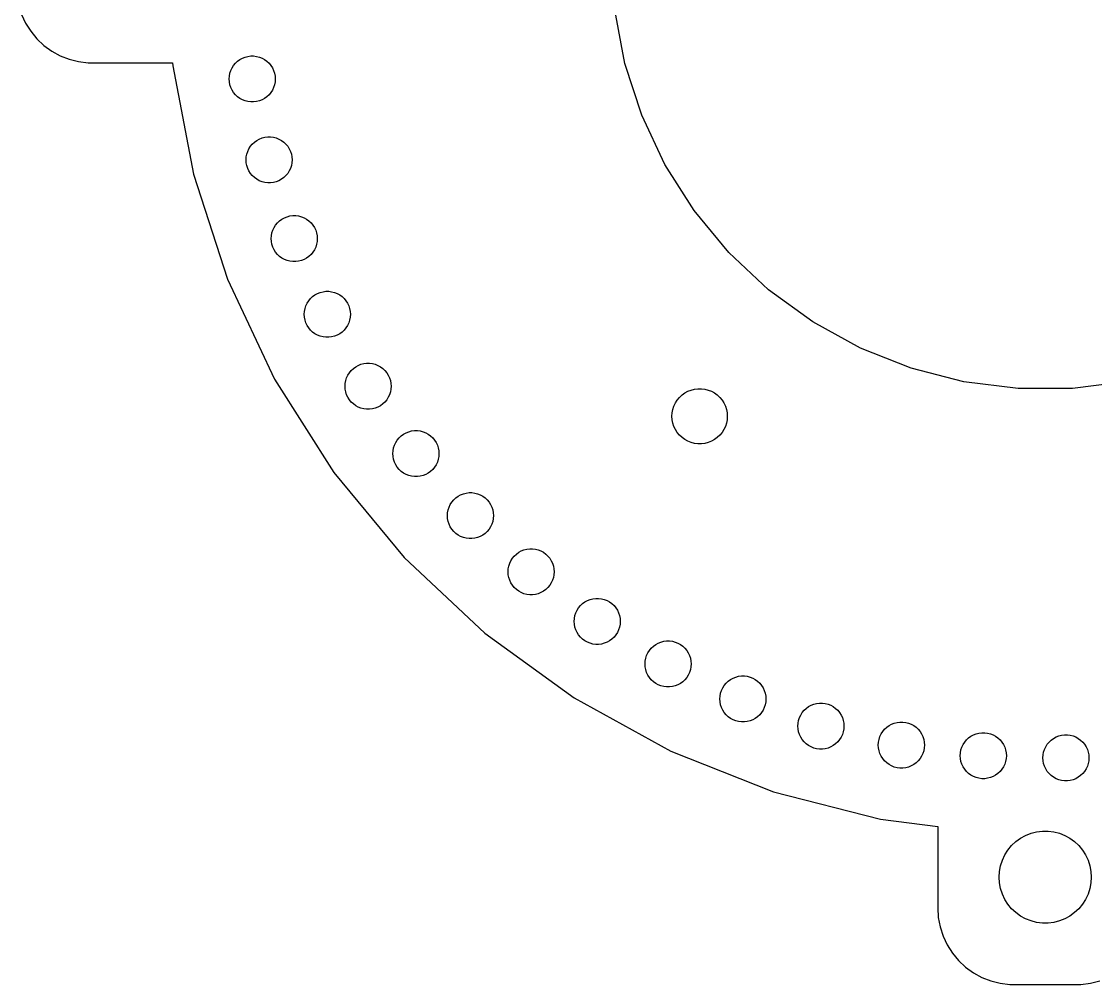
# Model space of a CAD drawing. Header units: metres. Extents: x -67 to 67, y -67 to 67.
# Drawn here: x -66.6 to 3.3, y -67 to -4.3 of the extents above; entities that cross this region are included whole.
import ezdxf

# ---------------------------------------------------------------- set-up
doc = ezdxf.new("R2010")
doc.units = ezdxf.units.M

msp = doc.modelspace()

# ---------------------------------------------------------------- linework, layer by layer
for p, q in [((-66.6489, -3.84062), (-66.3815, -4.40877)), ((-27.3625, -7.02548), (-28.0272, -3.54065)), ((-66.3815, -4.40877), (-66.0451, -4.93892)), ((-66.0451, -4.93892), (-65.6448, -5.42273)), ((-65.6448, -5.42273), (-65.1871, -5.85255)), ((-65.1871, -5.85255), (-64.6791, -6.22163)), ((-64.6791, -6.22163), (-64.1289, -6.52412)), ((-64.1289, -6.52412), (-63.5451, -6.75528)), ((-63.5451, -6.75528), (-62.9369, -6.91142)), ((-62.9369, -6.91142), (-62.3139, -6.99013)), ((-62.3139, -6.99013), (-56.8102, -6.99013)), ((-56.8102, -6.99013), (-56.7986, -7.17532)), ((-52.721, -7.01396), (-52.5837, -6.88501)), ((-52.5837, -6.88501), (-52.4313, -6.77428)), ((-52.4313, -6.77428), (-52.2663, -6.68353)), ((-52.2663, -6.68353), (-52.0911, -6.6142)), ((-52.0911, -6.6142), (-51.9087, -6.56734)), ((-51.9087, -6.56734), (-51.7218, -6.54373)), ((-51.7218, -6.54373), (-51.5334, -6.54373)), ((-51.5334, -6.54373), (-51.3465, -6.56734)), ((-51.3465, -6.56734), (-51.1641, -6.6142)), ((-51.1641, -6.6142), (-50.9889, -6.68353)), ((-50.9889, -6.68353), (-50.8239, -6.77428)), ((-50.8239, -6.77428), (-50.6714, -6.88501)), ((-50.6714, -6.88501), (-50.5341, -7.01396)), ((-56.7986, -7.17532), (-55.4514, -14.2375)), ((-53.1158, -7.85277), (-53.0805, -7.66774)), ((-53.0805, -7.66774), (-53.0222, -7.48859)), ((-53.0222, -7.48859), (-52.942, -7.31815)), ((-52.942, -7.31815), (-52.8411, -7.1591)), ((-52.8411, -7.1591), (-52.721, -7.01396)), ((-50.5341, -7.01396), (-50.4141, -7.1591)), ((-50.4141, -7.1591), (-50.3131, -7.31815)), ((-50.3131, -7.31815), (-50.2329, -7.48859)), ((-50.2329, -7.48859), (-50.1747, -7.66774)), ((-50.1747, -7.66774), (-50.1394, -7.85277)), ((-26.2662, -10.3995), (-27.3625, -7.02548)), ((-53.1276, -8.04077), (-53.1158, -7.85277)), ((-53.1158, -8.22878), (-53.1276, -8.04077)), ((-53.0805, -8.4138), (-53.1158, -8.22878)), ((-50.1394, -8.22878), (-50.1747, -8.4138)), ((-50.1394, -7.85277), (-50.1276, -8.04077)), ((-50.1276, -8.04077), (-50.1394, -8.22878)), ((-53.0222, -8.59296), (-53.0805, -8.4138)), ((-52.942, -8.76341), (-53.0222, -8.59296)), ((-52.8411, -8.92245), (-52.942, -8.76341)), ((-52.721, -9.0676), (-52.8411, -8.92245)), ((-52.5837, -9.19655), (-52.721, -9.0676)), ((-50.5341, -9.0676), (-50.6714, -9.19655)), ((-50.4141, -8.92245), (-50.5341, -9.0676)), ((-50.3131, -8.76341), (-50.4141, -8.92245)), ((-50.2329, -8.59296), (-50.3131, -8.76341)), ((-50.1747, -8.4138), (-50.2329, -8.59296)), ((-52.4313, -9.30727), (-52.5837, -9.19655)), ((-52.2663, -9.39801), (-52.4313, -9.30727)), ((-52.0911, -9.46736), (-52.2663, -9.39801)), ((-51.9087, -9.51421), (-52.0911, -9.46736)), ((-51.7218, -9.53781), (-51.9087, -9.51421)), ((-51.5334, -9.53781), (-51.7218, -9.53781)), ((-51.3465, -9.51421), (-51.5334, -9.53781)), ((-51.1641, -9.46736), (-51.3465, -9.51421)), ((-50.9889, -9.39801), (-51.1641, -9.46736)), ((-50.8239, -9.30727), (-50.9889, -9.39801)), ((-50.6714, -9.19655), (-50.8239, -9.30727)), ((-24.7557, -13.6095), (-26.2662, -10.3995)), ((-51.1659, -11.9493), (-50.9907, -11.88)), ((-50.9907, -11.88), (-50.8083, -11.8331)), ((-50.8083, -11.8331), (-50.6214, -11.8095)), ((-50.6214, -11.8095), (-50.433, -11.8095)), ((-50.433, -11.8095), (-50.2461, -11.8331)), ((-50.2461, -11.8331), (-50.0637, -11.88)), ((-50.0637, -11.88), (-49.8885, -11.9493)), ((-51.9219, -12.7544), (-51.8417, -12.5839)), ((-51.8417, -12.5839), (-51.7407, -12.4249)), ((-51.7407, -12.4249), (-51.6207, -12.2797)), ((-51.6207, -12.2797), (-51.4833, -12.1508)), ((-51.4833, -12.1508), (-51.3309, -12.0401)), ((-51.3309, -12.0401), (-51.1659, -11.9493)), ((-49.8885, -11.9493), (-49.7234, -12.0401)), ((-49.7234, -12.0401), (-49.5711, -12.1508)), ((-49.5711, -12.1508), (-49.4337, -12.2797)), ((-49.4337, -12.2797), (-49.3137, -12.4249)), ((-49.3137, -12.4249), (-49.2127, -12.5839)), ((-49.2127, -12.5839), (-49.1325, -12.7544)), ((-52.0272, -13.3066), (-52.0154, -13.1186)), ((-52.0154, -13.1186), (-51.9801, -12.9335)), ((-51.9801, -12.9335), (-51.9219, -12.7544)), ((-49.1325, -12.7544), (-49.0743, -12.9335)), ((-49.0743, -12.9335), (-49.039, -13.1186)), ((-49.039, -13.1186), (-49.0272, -13.3066)), ((-52.0154, -13.4946), (-52.0272, -13.3066)), ((-51.9801, -13.6796), (-52.0154, -13.4946)), ((-51.9219, -13.8587), (-51.9801, -13.6796)), ((-51.8417, -14.0292), (-51.9219, -13.8587)), ((-49.1325, -13.8587), (-49.2127, -14.0292)), ((-49.0743, -13.6796), (-49.1325, -13.8587)), ((-49.039, -13.4946), (-49.0743, -13.6796)), ((-49.0272, -13.3066), (-49.039, -13.4946)), ((-22.8547, -16.6049), (-24.7557, -13.6095)), ((-55.4514, -14.2375), (-53.2297, -21.0751)), ((-51.7407, -14.1882), (-51.8417, -14.0292)), ((-51.6207, -14.3334), (-51.7407, -14.1882)), ((-51.4833, -14.4623), (-51.6207, -14.3334)), ((-51.3309, -14.573), (-51.4833, -14.4623)), ((-51.1659, -14.6638), (-51.3309, -14.573)), ((-50.9907, -14.7331), (-51.1659, -14.6638)), ((-49.8885, -14.6638), (-50.0637, -14.7331)), ((-49.7234, -14.573), (-49.8885, -14.6638)), ((-49.5711, -14.4623), (-49.7234, -14.573)), ((-49.4337, -14.3334), (-49.5711, -14.4623)), ((-49.3137, -14.1882), (-49.4337, -14.3334)), ((-49.2127, -14.0292), (-49.3137, -14.1882)), ((-50.8083, -14.78), (-50.9907, -14.7331)), ((-50.6214, -14.8036), (-50.8083, -14.78)), ((-50.433, -14.8036), (-50.6214, -14.8036)), ((-50.2461, -14.78), (-50.433, -14.8036)), ((-50.0637, -14.7331), (-50.2461, -14.78)), ((-20.5934, -19.3385), (-22.8547, -16.6049)), ((-50.1047, -17.5496), (-49.9846, -17.4045)), ((-49.9846, -17.4045), (-49.8473, -17.2755)), ((-49.8473, -17.2755), (-49.6949, -17.1648)), ((-49.6949, -17.1648), (-49.5299, -17.0741)), ((-49.5299, -17.0741), (-49.3547, -17.0047)), ((-49.3547, -17.0047), (-49.1723, -16.9579)), ((-49.1723, -16.9579), (-48.9854, -16.9342)), ((-48.9854, -16.9342), (-48.797, -16.9342)), ((-48.797, -16.9342), (-48.6101, -16.9579)), ((-48.6101, -16.9579), (-48.4277, -17.0047)), ((-48.4277, -17.0047), (-48.2525, -17.0741)), ((-48.2525, -17.0741), (-48.0875, -17.1648)), ((-48.0875, -17.1648), (-47.9351, -17.2755)), ((-47.9351, -17.2755), (-47.7977, -17.4045)), ((-47.7977, -17.4045), (-47.6777, -17.5496)), ((-50.3794, -18.2433), (-50.3441, -18.0583)), ((-50.3441, -18.0583), (-50.2859, -17.8791)), ((-50.2859, -17.8791), (-50.2057, -17.7087)), ((-50.2057, -17.7087), (-50.1047, -17.5496)), ((-47.6777, -17.5496), (-47.5767, -17.7087)), ((-47.5767, -17.7087), (-47.4965, -17.8791)), ((-47.4965, -17.8791), (-47.4383, -18.0583)), ((-47.4383, -18.0583), (-47.403, -18.2433)), ((-50.3912, -18.4313), (-50.3794, -18.2433)), ((-50.3794, -18.6193), (-50.3912, -18.4313)), ((-50.3441, -18.8043), (-50.3794, -18.6193)), ((-50.2859, -18.9835), (-50.3441, -18.8043)), ((-47.4383, -18.8043), (-47.4965, -18.9835)), ((-47.403, -18.6193), (-47.4383, -18.8043)), ((-47.403, -18.2433), (-47.3912, -18.4313)), ((-47.3912, -18.4313), (-47.403, -18.6193)), ((-50.2057, -19.1539), (-50.2859, -18.9835)), ((-50.1047, -19.313), (-50.2057, -19.1539)), ((-49.9846, -19.4581), (-50.1047, -19.313)), ((-49.8473, -19.5871), (-49.9846, -19.4581)), ((-47.7977, -19.4581), (-47.9351, -19.5871)), ((-47.6777, -19.313), (-47.7977, -19.4581)), ((-47.5767, -19.1539), (-47.6777, -19.313)), ((-47.4965, -18.9835), (-47.5767, -19.1539)), ((-18.0072, -21.767), (-20.5934, -19.3385)), ((-49.6949, -19.6978), (-49.8473, -19.5871)), ((-49.5299, -19.7885), (-49.6949, -19.6978)), ((-49.3547, -19.8579), (-49.5299, -19.7885)), ((-49.1723, -19.9047), (-49.3547, -19.8579)), ((-48.9854, -19.9283), (-49.1723, -19.9047)), ((-48.797, -19.9283), (-48.9854, -19.9283)), ((-48.6101, -19.9047), (-48.797, -19.9283)), ((-48.4277, -19.8579), (-48.6101, -19.9047)), ((-48.2525, -19.7885), (-48.4277, -19.8579)), ((-48.0875, -19.6978), (-48.2525, -19.7885)), ((-47.9351, -19.5871), (-48.0875, -19.6978)), ((-53.2297, -21.0751), (-50.1685, -27.5804)), ((-47.9505, -22.479), (-47.8304, -22.3338)), ((-47.8304, -22.3338), (-47.6931, -22.2049)), ((-47.6931, -22.2049), (-47.5407, -22.0941)), ((-47.5407, -22.0941), (-47.3756, -22.0034)), ((-47.3756, -22.0034), (-47.2005, -21.9341)), ((-47.2005, -21.9341), (-47.018, -21.8872)), ((-47.018, -21.8872), (-46.8311, -21.8636)), ((-46.8311, -21.8636), (-46.6428, -21.8636)), ((-46.6428, -21.8636), (-46.4559, -21.8872)), ((-46.4559, -21.8872), (-46.2734, -21.9341)), ((-46.2734, -21.9341), (-46.0983, -22.0034)), ((-46.0983, -22.0034), (-45.9332, -22.0941)), ((-45.9332, -22.0941), (-45.7808, -22.2049)), ((-45.7808, -22.2049), (-45.6435, -22.3338)), ((-45.6435, -22.3338), (-45.5234, -22.479)), ((-15.1371, -23.8523), (-18.0072, -21.767)), ((-48.2251, -23.1726), (-48.1898, -22.9876)), ((-48.1898, -22.9876), (-48.1316, -22.8085)), ((-48.1316, -22.8085), (-48.0514, -22.638)), ((-48.0514, -22.638), (-47.9505, -22.479)), ((-45.5234, -22.479), (-45.4225, -22.638)), ((-45.4225, -22.638), (-45.3423, -22.8085)), ((-45.3423, -22.8085), (-45.2841, -22.9876)), ((-45.2841, -22.9876), (-45.2488, -23.1726)), ((-48.2369, -23.3606), (-48.2251, -23.1726)), ((-48.2251, -23.5486), (-48.2369, -23.3606)), ((-48.1898, -23.7337), (-48.2251, -23.5486)), ((-48.1316, -23.9128), (-48.1898, -23.7337)), ((-45.2841, -23.7337), (-45.3423, -23.9128)), ((-45.2488, -23.5486), (-45.2841, -23.7337)), ((-45.2488, -23.1726), (-45.2369, -23.3606)), ((-45.2369, -23.3606), (-45.2488, -23.5486)), ((-48.0514, -24.0833), (-48.1316, -23.9128)), ((-47.9505, -24.2423), (-48.0514, -24.0833)), ((-47.8304, -24.3875), (-47.9505, -24.2423)), ((-47.6931, -24.5164), (-47.8304, -24.3875)), ((-45.6435, -24.3875), (-45.7808, -24.5164)), ((-45.5234, -24.2423), (-45.6435, -24.3875)), ((-45.4225, -24.0833), (-45.5234, -24.2423)), ((-45.3423, -23.9128), (-45.4225, -24.0833)), ((-12.0283, -25.5614), (-15.1371, -23.8523)), ((-47.5407, -24.6271), (-47.6931, -24.5164)), ((-47.3756, -24.7179), (-47.5407, -24.6271)), ((-47.2005, -24.7872), (-47.3756, -24.7179)), ((-47.018, -24.8341), (-47.2005, -24.7872)), ((-46.8311, -24.8577), (-47.018, -24.8341)), ((-46.6428, -24.8577), (-46.8311, -24.8577)), ((-46.4559, -24.8341), (-46.6428, -24.8577)), ((-46.2734, -24.7872), (-46.4559, -24.8341)), ((-46.0983, -24.7179), (-46.2734, -24.7872)), ((-45.9332, -24.6271), (-46.0983, -24.7179)), ((-45.7808, -24.5164), (-45.9332, -24.6271)), ((-8.72972, -26.8673), (-12.0283, -25.5614)), ((-44.5508, -26.6158), (-44.3683, -26.5689)), ((-44.3683, -26.5689), (-44.1815, -26.5453)), ((-44.1815, -26.5453), (-43.9931, -26.5453)), ((-43.9931, -26.5453), (-43.8062, -26.5689)), ((-43.8062, -26.5689), (-43.6237, -26.6158)), ((-45.4017, -27.3197), (-45.3008, -27.1607)), ((-45.3008, -27.1607), (-45.1807, -27.0155)), ((-45.1807, -27.0155), (-45.0434, -26.8866)), ((-45.0434, -26.8866), (-44.891, -26.7759)), ((-44.891, -26.7759), (-44.7259, -26.6851)), ((-44.7259, -26.6851), (-44.5508, -26.6158)), ((-43.6237, -26.6158), (-43.4486, -26.6851)), ((-43.4486, -26.6851), (-43.2835, -26.7759)), ((-43.2835, -26.7759), (-43.1311, -26.8866)), ((-43.1311, -26.8866), (-42.9938, -27.0155)), ((-42.9938, -27.0155), (-42.8737, -27.1607)), ((-42.8737, -27.1607), (-42.7728, -27.3197)), ((-5.29352, -27.7496), (-8.72972, -26.8673)), ((-50.1685, -27.5804), (-46.3162, -33.6507)), ((-45.5873, -28.0424), (-45.5754, -27.8544)), ((-45.5754, -27.8544), (-45.5401, -27.6693)), ((-45.5401, -27.6693), (-45.4819, -27.4902)), ((-45.4819, -27.4902), (-45.4017, -27.3197)), ((-42.7728, -27.3197), (-42.6926, -27.4902)), ((-42.6926, -27.4902), (-42.6344, -27.6693)), ((-42.6344, -27.6693), (-42.5991, -27.8544)), ((-42.5991, -27.8544), (-42.5873, -28.0424)), ((-1.77382, -28.1942), (-5.29352, -27.7496)), ((5.29352, -27.7496), (1.77382, -28.1942)), ((-45.5754, -28.2304), (-45.5873, -28.0424)), ((-45.5401, -28.4154), (-45.5754, -28.2304)), ((-45.4819, -28.5946), (-45.5401, -28.4154)), ((-45.4017, -28.765), (-45.4819, -28.5946)), ((-42.6926, -28.5946), (-42.7728, -28.765)), ((-42.6344, -28.4154), (-42.6926, -28.5946)), ((-42.5991, -28.2304), (-42.6344, -28.4154)), ((-42.5873, -28.0424), (-42.5991, -28.2304)), ((-23.8121, -28.7678), (-23.6474, -28.6131)), ((-23.6474, -28.6131), (-23.4645, -28.4802)), ((-23.4645, -28.4802), (-23.2664, -28.3713)), ((-23.2664, -28.3713), (-23.0562, -28.2881)), ((-23.0562, -28.2881), (-22.8373, -28.2319)), ((-22.8373, -28.2319), (-22.613, -28.2036)), ((-22.613, -28.2036), (-22.387, -28.2036)), ((-22.387, -28.2036), (-22.1627, -28.2319)), ((-22.1627, -28.2319), (-21.9438, -28.2881)), ((-21.9438, -28.2881), (-21.7336, -28.3713)), ((-21.7336, -28.3713), (-21.5355, -28.4802)), ((-21.5355, -28.4802), (-21.3526, -28.6131)), ((-21.3526, -28.6131), (-21.1879, -28.7678)), ((1.77382, -28.1942), (-1.77382, -28.1942)), ((-45.3008, -28.924), (-45.4017, -28.765)), ((-45.1807, -29.0692), (-45.3008, -28.924)), ((-45.0434, -29.1981), (-45.1807, -29.0692)), ((-44.891, -29.3089), (-45.0434, -29.1981)), ((-44.7259, -29.3996), (-44.891, -29.3089)), ((-43.2835, -29.3089), (-43.4486, -29.3996)), ((-43.1311, -29.1981), (-43.2835, -29.3089)), ((-42.9938, -29.0692), (-43.1311, -29.1981)), ((-42.8737, -28.924), (-42.9938, -29.0692)), ((-42.7728, -28.765), (-42.8737, -28.924)), ((-24.2434, -29.5524), (-24.1736, -29.3374)), ((-24.1736, -29.3374), (-24.0773, -29.1328)), ((-24.0773, -29.1328), (-23.9562, -28.942)), ((-23.9562, -28.942), (-23.8121, -28.7678)), ((-21.1879, -28.7678), (-21.0438, -28.942)), ((-21.0438, -28.942), (-20.9226, -29.1328)), ((-20.9226, -29.1328), (-20.8264, -29.3374)), ((-20.8264, -29.3374), (-20.7565, -29.5524)), ((-44.5508, -29.4689), (-44.7259, -29.3996)), ((-44.3683, -29.5158), (-44.5508, -29.4689)), ((-44.1815, -29.5394), (-44.3683, -29.5158)), ((-43.9931, -29.5394), (-44.1815, -29.5394)), ((-43.8062, -29.5158), (-43.9931, -29.5394)), ((-43.6237, -29.4689), (-43.8062, -29.5158)), ((-43.4486, -29.3996), (-43.6237, -29.4689)), ((-24.3, -30), (-24.2858, -29.7744)), ((-24.2858, -30.2256), (-24.3, -30)), ((-24.2858, -29.7744), (-24.2434, -29.5524)), ((-20.7565, -29.5524), (-20.7142, -29.7744)), ((-20.7142, -29.7744), (-20.7, -30)), ((-20.7, -30), (-20.7142, -30.2256)), ((-24.2434, -30.4476), (-24.2858, -30.2256)), ((-24.1736, -30.6626), (-24.2434, -30.4476)), ((-24.0773, -30.8672), (-24.1736, -30.6626)), ((-20.8264, -30.6626), (-20.9226, -30.8672)), ((-20.7565, -30.4476), (-20.8264, -30.6626)), ((-20.7142, -30.2256), (-20.7565, -30.4476)), ((-42.1838, -31.5452), (-42.0637, -31.4)), ((-42.0637, -31.4), (-41.9264, -31.2711)), ((-41.9264, -31.2711), (-41.774, -31.1603)), ((-41.774, -31.1603), (-41.6089, -31.0696)), ((-41.6089, -31.0696), (-41.4338, -31.0003)), ((-41.4338, -31.0003), (-41.2513, -30.9534)), ((-41.2513, -30.9534), (-41.0644, -30.9298)), ((-41.0644, -30.9298), (-40.8761, -30.9298)), ((-40.8761, -30.9298), (-40.6892, -30.9534)), ((-40.6892, -30.9534), (-40.5067, -31.0003)), ((-40.5067, -31.0003), (-40.3316, -31.0696)), ((-40.3316, -31.0696), (-40.1665, -31.1603)), ((-40.1665, -31.1603), (-40.0141, -31.2711)), ((-40.0141, -31.2711), (-39.8768, -31.4)), ((-39.8768, -31.4), (-39.7567, -31.5452)), ((-23.9562, -31.058), (-24.0773, -30.8672)), ((-23.8121, -31.2322), (-23.9562, -31.058)), ((-23.6474, -31.3869), (-23.8121, -31.2322)), ((-23.4645, -31.5198), (-23.6474, -31.3869)), ((-21.3526, -31.3869), (-21.5355, -31.5198)), ((-21.1879, -31.2322), (-21.3526, -31.3869)), ((-21.0438, -31.058), (-21.1879, -31.2322)), ((-20.9226, -30.8672), (-21.0438, -31.058)), ((-42.4584, -32.2388), (-42.4231, -32.0538)), ((-42.4231, -32.0538), (-42.3649, -31.8746)), ((-42.3649, -31.8746), (-42.2847, -31.7042)), ((-42.2847, -31.7042), (-42.1838, -31.5452)), ((-39.7567, -31.5452), (-39.6558, -31.7042)), ((-39.6558, -31.7042), (-39.5756, -31.8746)), ((-39.5756, -31.8746), (-39.5174, -32.0538)), ((-39.5174, -32.0538), (-39.4821, -32.2388)), ((-23.2664, -31.6287), (-23.4645, -31.5198)), ((-23.0562, -31.7119), (-23.2664, -31.6287)), ((-22.8373, -31.7681), (-23.0562, -31.7119)), ((-22.613, -31.7964), (-22.8373, -31.7681)), ((-22.387, -31.7964), (-22.613, -31.7964)), ((-22.1627, -31.7681), (-22.387, -31.7964)), ((-21.9438, -31.7119), (-22.1627, -31.7681)), ((-21.7336, -31.6287), (-21.9438, -31.7119)), ((-21.5355, -31.5198), (-21.7336, -31.6287)), ((-42.4703, -32.4268), (-42.4584, -32.2388)), ((-42.4584, -32.6148), (-42.4703, -32.4268)), ((-42.4231, -32.7999), (-42.4584, -32.6148)), ((-42.3649, -32.979), (-42.4231, -32.7999)), ((-39.5174, -32.7999), (-39.5756, -32.979)), ((-39.4821, -32.6148), (-39.5174, -32.7999)), ((-39.4821, -32.2388), (-39.4703, -32.4268)), ((-39.4703, -32.4268), (-39.4821, -32.6148)), ((-42.2847, -33.1495), (-42.3649, -32.979)), ((-42.1838, -33.3085), (-42.2847, -33.1495)), ((-42.0637, -33.4537), (-42.1838, -33.3085)), ((-41.9264, -33.5826), (-42.0637, -33.4537)), ((-39.8768, -33.4537), (-40.0141, -33.5826)), ((-39.7567, -33.3085), (-39.8768, -33.4537)), ((-39.6558, -33.1495), (-39.7567, -33.3085)), ((-39.5756, -32.979), (-39.6558, -33.1495)), ((-46.3162, -33.6507), (-41.7334, -39.1903)), ((-41.774, -33.6933), (-41.9264, -33.5826)), ((-41.6089, -33.7841), (-41.774, -33.6933)), ((-41.4338, -33.8534), (-41.6089, -33.7841)), ((-41.2513, -33.9003), (-41.4338, -33.8534)), ((-41.0644, -33.9239), (-41.2513, -33.9003)), ((-40.8761, -33.9239), (-41.0644, -33.9239)), ((-40.6892, -33.9003), (-40.8761, -33.9239)), ((-40.5067, -33.8534), (-40.6892, -33.9003)), ((-40.3316, -33.7841), (-40.5067, -33.8534)), ((-40.1665, -33.6933), (-40.3316, -33.7841)), ((-40.0141, -33.5826), (-40.1665, -33.6933)), ((-38.7334, -35.7449), (-38.6325, -35.5859)), ((-38.6325, -35.5859), (-38.5124, -35.4408)), ((-38.5124, -35.4408), (-38.3751, -35.3118)), ((-38.3751, -35.3118), (-38.2227, -35.2011)), ((-38.2227, -35.2011), (-38.0576, -35.1103)), ((-38.0576, -35.1103), (-37.8825, -35.041)), ((-37.8825, -35.041), (-37.7, -34.9941)), ((-37.7, -34.9941), (-37.5131, -34.9705)), ((-37.5131, -34.9705), (-37.3248, -34.9705)), ((-37.3248, -34.9705), (-37.1379, -34.9941)), ((-37.1379, -34.9941), (-36.9554, -35.041)), ((-36.9554, -35.041), (-36.7803, -35.1103)), ((-36.7803, -35.1103), (-36.6152, -35.2011)), ((-36.6152, -35.2011), (-36.4628, -35.3118)), ((-36.4628, -35.3118), (-36.3255, -35.4408)), ((-36.3255, -35.4408), (-36.2054, -35.5859)), ((-36.2054, -35.5859), (-36.1045, -35.7449)), ((-38.9189, -36.4676), (-38.9071, -36.2796)), ((-38.9071, -36.2796), (-38.8718, -36.0945)), ((-38.8718, -36.0945), (-38.8136, -35.9154)), ((-38.8136, -35.9154), (-38.7334, -35.7449)), ((-36.1045, -35.7449), (-36.0243, -35.9154)), ((-36.0243, -35.9154), (-35.9661, -36.0945)), ((-35.9661, -36.0945), (-35.9308, -36.2796)), ((-35.9308, -36.2796), (-35.9189, -36.4676)), ((-38.9071, -36.6556), (-38.9189, -36.4676)), ((-38.8718, -36.8406), (-38.9071, -36.6556)), ((-38.8136, -37.0198), (-38.8718, -36.8406)), ((-38.7334, -37.1902), (-38.8136, -37.0198)), ((-36.0243, -37.0198), (-36.1045, -37.1902)), ((-35.9661, -36.8406), (-36.0243, -37.0198)), ((-35.9308, -36.6556), (-35.9661, -36.8406)), ((-35.9189, -36.4676), (-35.9308, -36.6556)), ((-38.6325, -37.3493), (-38.7334, -37.1902)), ((-38.5124, -37.4944), (-38.6325, -37.3493)), ((-38.3751, -37.6234), (-38.5124, -37.4944)), ((-38.2227, -37.7341), (-38.3751, -37.6234)), ((-38.0576, -37.8248), (-38.2227, -37.7341)), ((-36.6152, -37.7341), (-36.7803, -37.8248)), ((-36.4628, -37.6234), (-36.6152, -37.7341)), ((-36.3255, -37.4944), (-36.4628, -37.6234)), ((-36.2054, -37.3493), (-36.3255, -37.4944)), ((-36.1045, -37.1902), (-36.2054, -37.3493)), ((-37.8825, -37.8942), (-38.0576, -37.8248)), ((-37.7, -37.941), (-37.8825, -37.8942)), ((-37.5131, -37.9646), (-37.7, -37.941)), ((-37.3248, -37.9646), (-37.5131, -37.9646)), ((-37.1379, -37.941), (-37.3248, -37.9646)), ((-36.9554, -37.8942), (-37.1379, -37.941)), ((-36.7803, -37.8248), (-36.9554, -37.8942)), ((-34.6845, -39.2401), (-34.5644, -39.0949)), ((-34.5644, -39.0949), (-34.4271, -38.966)), ((-34.4271, -38.966), (-34.2747, -38.8553)), ((-34.2747, -38.8553), (-34.1096, -38.7645)), ((-34.1096, -38.7645), (-33.9345, -38.6952)), ((-33.9345, -38.6952), (-33.7521, -38.6483)), ((-33.7521, -38.6483), (-33.5652, -38.6247)), ((-33.5652, -38.6247), (-33.3768, -38.6247)), ((-33.3768, -38.6247), (-33.1899, -38.6483)), ((-33.1899, -38.6483), (-33.0075, -38.6952)), ((-33.0075, -38.6952), (-32.8323, -38.7645)), ((-32.8323, -38.7645), (-32.6673, -38.8553)), ((-32.6673, -38.8553), (-32.5148, -38.966)), ((-32.5148, -38.966), (-32.3775, -39.0949)), ((-32.3775, -39.0949), (-32.2575, -39.2401)), ((-41.7334, -39.1903), (-36.4925, -44.1119)), ((-34.9592, -39.9337), (-34.9239, -39.7487)), ((-34.9239, -39.7487), (-34.8656, -39.5696)), ((-34.8656, -39.5696), (-34.7854, -39.3991)), ((-34.7854, -39.3991), (-34.6845, -39.2401)), ((-32.2575, -39.2401), (-32.1565, -39.3991)), ((-32.1565, -39.3991), (-32.0763, -39.5696)), ((-32.0763, -39.5696), (-32.0181, -39.7487)), ((-32.0181, -39.7487), (-31.9828, -39.9337)), ((-34.971, -40.1217), (-34.9592, -39.9337)), ((-34.9592, -40.3098), (-34.971, -40.1217)), ((-34.9239, -40.4948), (-34.9592, -40.3098)), ((-34.8656, -40.6739), (-34.9239, -40.4948)), ((-32.0181, -40.4948), (-32.0763, -40.6739)), ((-31.9828, -40.3098), (-32.0181, -40.4948)), ((-31.9828, -39.9337), (-31.971, -40.1217)), ((-31.971, -40.1217), (-31.9828, -40.3098)), ((-34.7854, -40.8444), (-34.8656, -40.6739)), ((-34.6845, -41.0034), (-34.7854, -40.8444)), ((-34.5644, -41.1486), (-34.6845, -41.0034)), ((-34.4271, -41.2775), (-34.5644, -41.1486)), ((-32.3775, -41.1486), (-32.5148, -41.2775)), ((-32.2575, -41.0034), (-32.3775, -41.1486)), ((-32.1565, -40.8444), (-32.2575, -41.0034)), ((-32.0763, -40.6739), (-32.1565, -40.8444)), ((-34.2747, -41.3882), (-34.4271, -41.2775)), ((-34.1096, -41.479), (-34.2747, -41.3882)), ((-33.9345, -41.5483), (-34.1096, -41.479)), ((-33.7521, -41.5952), (-33.9345, -41.5483)), ((-33.5652, -41.6188), (-33.7521, -41.5952)), ((-33.3768, -41.6188), (-33.5652, -41.6188)), ((-33.1899, -41.5952), (-33.3768, -41.6188)), ((-33.0075, -41.5483), (-33.1899, -41.5952)), ((-32.8323, -41.479), (-33.0075, -41.5483)), ((-32.6673, -41.3882), (-32.8323, -41.479)), ((-32.5148, -41.2775), (-32.6673, -41.3882)), ((-29.8069, -41.9934), (-29.6318, -41.924)), ((-29.6318, -41.924), (-29.4493, -41.8772)), ((-29.4493, -41.8772), (-29.2624, -41.8536)), ((-29.2624, -41.8536), (-29.074, -41.8536)), ((-29.074, -41.8536), (-28.8872, -41.8772)), ((-28.8872, -41.8772), (-28.7047, -41.924)), ((-28.7047, -41.924), (-28.5296, -41.9934)), ((-30.5629, -42.7984), (-30.4827, -42.628)), ((-30.4827, -42.628), (-30.3818, -42.4689)), ((-30.3818, -42.4689), (-30.2617, -42.3238)), ((-30.2617, -42.3238), (-30.1244, -42.1949)), ((-30.1244, -42.1949), (-29.972, -42.0841)), ((-29.972, -42.0841), (-29.8069, -41.9934)), ((-28.5296, -41.9934), (-28.3645, -42.0841)), ((-28.3645, -42.0841), (-28.2121, -42.1949)), ((-28.2121, -42.1949), (-28.0748, -42.3238)), ((-28.0748, -42.3238), (-27.9547, -42.4689)), ((-27.9547, -42.4689), (-27.8538, -42.628)), ((-27.8538, -42.628), (-27.7736, -42.7984)), ((-30.6682, -43.3506), (-30.6564, -43.1626)), ((-30.6564, -43.5386), (-30.6682, -43.3506)), ((-30.6564, -43.1626), (-30.6211, -42.9776)), ((-30.6211, -42.9776), (-30.5629, -42.7984)), ((-27.7736, -42.7984), (-27.7153, -42.9776)), ((-27.7153, -42.9776), (-27.6801, -43.1626)), ((-27.6801, -43.1626), (-27.6682, -43.3506)), ((-27.6682, -43.3506), (-27.6801, -43.5386)), ((-30.6211, -43.7236), (-30.6564, -43.5386)), ((-30.5629, -43.9028), (-30.6211, -43.7236)), ((-30.4827, -44.0732), (-30.5629, -43.9028)), ((-27.7736, -43.9028), (-27.8538, -44.0732)), ((-27.7153, -43.7236), (-27.7736, -43.9028)), ((-27.6801, -43.5386), (-27.7153, -43.7236)), ((-36.4925, -44.1119), (-30.6761, -48.3378)), ((-30.3818, -44.2323), (-30.4827, -44.0732)), ((-30.2617, -44.3774), (-30.3818, -44.2323)), ((-30.1244, -44.5064), (-30.2617, -44.3774)), ((-29.972, -44.6171), (-30.1244, -44.5064)), ((-29.8069, -44.7079), (-29.972, -44.6171)), ((-29.6318, -44.7772), (-29.8069, -44.7079)), ((-28.5296, -44.7079), (-28.7047, -44.7772)), ((-28.3645, -44.6171), (-28.5296, -44.7079)), ((-28.2121, -44.5064), (-28.3645, -44.6171)), ((-28.0748, -44.3774), (-28.2121, -44.5064)), ((-27.9547, -44.2323), (-28.0748, -44.3774)), ((-27.8538, -44.0732), (-27.9547, -44.2323)), ((-25.1949, -44.7627), (-25.0198, -44.6934)), ((-25.0198, -44.6934), (-24.8374, -44.6465)), ((-24.8374, -44.6465), (-24.6505, -44.6229)), ((-24.6505, -44.6229), (-24.4621, -44.6229)), ((-24.4621, -44.6229), (-24.2752, -44.6465)), ((-24.2752, -44.6465), (-24.0928, -44.6934)), ((-24.0928, -44.6934), (-23.9176, -44.7627)), ((-29.4493, -44.8241), (-29.6318, -44.7772)), ((-29.2624, -44.8477), (-29.4493, -44.8241)), ((-29.074, -44.8477), (-29.2624, -44.8477)), ((-28.8872, -44.8241), (-29.074, -44.8477)), ((-28.7047, -44.7772), (-28.8872, -44.8241)), ((-25.9509, -45.5678), (-25.8707, -45.3973)), ((-25.8707, -45.3973), (-25.7698, -45.2383)), ((-25.7698, -45.2383), (-25.6497, -45.0931)), ((-25.6497, -45.0931), (-25.5124, -44.9642)), ((-25.5124, -44.9642), (-25.36, -44.8535)), ((-25.36, -44.8535), (-25.1949, -44.7627)), ((-23.9176, -44.7627), (-23.7525, -44.8535)), ((-23.7525, -44.8535), (-23.6001, -44.9642)), ((-23.6001, -44.9642), (-23.4628, -45.0931)), ((-23.4628, -45.0931), (-23.3428, -45.2383)), ((-23.3428, -45.2383), (-23.2418, -45.3973)), ((-23.2418, -45.3973), (-23.1616, -45.5678)), ((-26.0563, -46.12), (-26.0444, -45.932)), ((-26.0444, -46.308), (-26.0563, -46.12)), ((-26.0444, -45.932), (-26.0092, -45.7469)), ((-26.0092, -45.7469), (-25.9509, -45.5678)), ((-23.1616, -45.5678), (-23.1034, -45.7469)), ((-23.1034, -45.7469), (-23.0681, -45.932)), ((-23.0681, -45.932), (-23.0563, -46.12)), ((-23.0563, -46.12), (-23.0681, -46.308)), ((-26.0092, -46.493), (-26.0444, -46.308)), ((-25.9509, -46.6721), (-26.0092, -46.493)), ((-25.8707, -46.8426), (-25.9509, -46.6721)), ((-25.7698, -47.0016), (-25.8707, -46.8426)), ((-23.2418, -46.8426), (-23.3428, -47.0016)), ((-23.1616, -46.6721), (-23.2418, -46.8426)), ((-23.1034, -46.493), (-23.1616, -46.6721)), ((-23.0681, -46.308), (-23.1034, -46.493)), ((-25.6497, -47.1468), (-25.7698, -47.0016)), ((-25.5124, -47.2757), (-25.6497, -47.1468)), ((-25.36, -47.3865), (-25.5124, -47.2757)), ((-25.1949, -47.4772), (-25.36, -47.3865)), ((-25.0198, -47.5465), (-25.1949, -47.4772)), ((-24.8374, -47.5934), (-25.0198, -47.5465)), ((-24.0928, -47.5465), (-24.2752, -47.5934)), ((-23.9176, -47.4772), (-24.0928, -47.5465)), ((-23.7525, -47.3865), (-23.9176, -47.4772)), ((-23.6001, -47.2757), (-23.7525, -47.3865)), ((-23.4628, -47.1468), (-23.6001, -47.2757)), ((-23.3428, -47.0016), (-23.4628, -47.1468)), ((-20.9985, -47.6778), (-20.8976, -47.5187)), ((-20.8976, -47.5187), (-20.7775, -47.3736)), ((-20.7775, -47.3736), (-20.6402, -47.2446)), ((-20.6402, -47.2446), (-20.4878, -47.1339)), ((-20.4878, -47.1339), (-20.3227, -47.0432)), ((-20.3227, -47.0432), (-20.1476, -46.9738)), ((-20.1476, -46.9738), (-19.9651, -46.927)), ((-19.9651, -46.927), (-19.7782, -46.9034)), ((-19.7782, -46.9034), (-19.5898, -46.9034)), ((-19.5898, -46.9034), (-19.403, -46.927)), ((-19.403, -46.927), (-19.2205, -46.9738)), ((-19.2205, -46.9738), (-19.0454, -47.0432)), ((-19.0454, -47.0432), (-18.8803, -47.1339)), ((-18.8803, -47.1339), (-18.7279, -47.2446)), ((-18.7279, -47.2446), (-18.5906, -47.3736)), ((-18.5906, -47.3736), (-18.4705, -47.5187)), ((-18.4705, -47.5187), (-18.3696, -47.6778)), ((-24.6505, -47.617), (-24.8374, -47.5934)), ((-24.4621, -47.617), (-24.6505, -47.617)), ((-24.2752, -47.5934), (-24.4621, -47.617)), ((-21.184, -48.4004), (-21.1722, -48.2124)), ((-21.1722, -48.2124), (-21.1369, -48.0274)), ((-21.1369, -48.0274), (-21.0787, -47.8482)), ((-21.0787, -47.8482), (-20.9985, -47.6778)), ((-18.3696, -47.6778), (-18.2894, -47.8482)), ((-18.2894, -47.8482), (-18.2312, -48.0274)), ((-18.2312, -48.0274), (-18.1958, -48.2124)), ((-18.1958, -48.2124), (-18.184, -48.4004)), ((-30.6761, -48.3378), (-24.3759, -51.8013)), ((-21.1722, -48.5884), (-21.184, -48.4004)), ((-21.1369, -48.7735), (-21.1722, -48.5884)), ((-21.0787, -48.9526), (-21.1369, -48.7735)), ((-18.2312, -48.7735), (-18.2894, -48.9526)), ((-18.1958, -48.5884), (-18.2312, -48.7735)), ((-18.184, -48.4004), (-18.1958, -48.5884)), ((-15.5592, -49.0121), (-15.4069, -48.9013)), ((-15.4069, -48.9013), (-15.2418, -48.8106)), ((-15.2418, -48.8106), (-15.0666, -48.7412)), ((-15.0666, -48.7412), (-14.8842, -48.6944)), ((-14.8842, -48.6944), (-14.6973, -48.6708)), ((-14.6973, -48.6708), (-14.5089, -48.6708)), ((-14.5089, -48.6708), (-14.3221, -48.6944)), ((-14.3221, -48.6944), (-14.1396, -48.7412)), ((-14.1396, -48.7412), (-13.9644, -48.8106)), ((-13.9644, -48.8106), (-13.7994, -48.9013)), ((-13.7994, -48.9013), (-13.647, -49.0121)), ((-20.9985, -49.123), (-21.0787, -48.9526)), ((-20.8976, -49.2821), (-20.9985, -49.123)), ((-20.7775, -49.4272), (-20.8976, -49.2821)), ((-20.6402, -49.5562), (-20.7775, -49.4272)), ((-20.4878, -49.6669), (-20.6402, -49.5562)), ((-18.7279, -49.5562), (-18.8803, -49.6669)), ((-18.5906, -49.4272), (-18.7279, -49.5562)), ((-18.4705, -49.2821), (-18.5906, -49.4272)), ((-18.3696, -49.123), (-18.4705, -49.2821)), ((-18.2894, -48.9526), (-18.3696, -49.123)), ((-16.056, -49.7948), (-15.9978, -49.6156)), ((-15.9978, -49.6156), (-15.9176, -49.4452)), ((-15.9176, -49.4452), (-15.8166, -49.2861)), ((-15.8166, -49.2861), (-15.6966, -49.141)), ((-15.6966, -49.141), (-15.5592, -49.0121)), ((-13.647, -49.0121), (-13.5097, -49.141)), ((-13.5097, -49.141), (-13.3896, -49.2861)), ((-13.3896, -49.2861), (-13.2887, -49.4452)), ((-13.2887, -49.4452), (-13.2085, -49.6156)), ((-13.2085, -49.6156), (-13.1502, -49.7948)), ((-20.3227, -49.7577), (-20.4878, -49.6669)), ((-20.1476, -49.827), (-20.3227, -49.7577)), ((-19.9651, -49.8739), (-20.1476, -49.827)), ((-19.7782, -49.8975), (-19.9651, -49.8739)), ((-19.5898, -49.8975), (-19.7782, -49.8975)), ((-19.403, -49.8739), (-19.5898, -49.8975)), ((-19.2205, -49.827), (-19.403, -49.8739)), ((-19.0454, -49.7577), (-19.2205, -49.827)), ((-18.8803, -49.6669), (-19.0454, -49.7577)), ((-16.1031, -50.1678), (-16.0913, -49.9798)), ((-16.0913, -50.3558), (-16.1031, -50.1678)), ((-16.0913, -49.9798), (-16.056, -49.7948)), ((-13.1502, -49.7948), (-13.1149, -49.9798)), ((-13.1149, -49.9798), (-13.1031, -50.1678)), ((-13.1031, -50.1678), (-13.1149, -50.3558)), ((-10.4609, -50.3766), (-10.3235, -50.2477)), ((-10.3235, -50.2477), (-10.1712, -50.1369)), ((-10.1712, -50.1369), (-10.0061, -50.0462)), ((-10.0061, -50.0462), (-9.83093, -49.9769)), ((-9.83093, -49.9769), (-9.64848, -49.93)), ((-9.64848, -49.93), (-9.46159, -49.9064)), ((-9.46159, -49.9064), (-9.27322, -49.9064)), ((-9.27322, -49.9064), (-9.08633, -49.93)), ((-9.08633, -49.93), (-8.90388, -49.9769)), ((-8.90388, -49.9769), (-8.72874, -50.0462)), ((-8.72874, -50.0462), (-8.56367, -50.1369)), ((-8.56367, -50.1369), (-8.41127, -50.2477)), ((-8.41127, -50.2477), (-8.27396, -50.3766)), ((-16.056, -50.5409), (-16.0913, -50.3558)), ((-15.9978, -50.72), (-16.056, -50.5409)), ((-15.9176, -50.8905), (-15.9978, -50.72)), ((-15.8166, -51.0495), (-15.9176, -50.8905)), ((-13.2887, -50.8905), (-13.3896, -51.0495)), ((-13.2085, -50.72), (-13.2887, -50.8905)), ((-13.1502, -50.5409), (-13.2085, -50.72)), ((-13.1149, -50.3558), (-13.1502, -50.5409)), ((-10.8556, -51.2154), (-10.8203, -51.0304)), ((-10.8203, -51.0304), (-10.7621, -50.8513)), ((-10.7621, -50.8513), (-10.6819, -50.6808)), ((-10.6819, -50.6808), (-10.5809, -50.5218)), ((-10.5809, -50.5218), (-10.4609, -50.3766)), ((-8.27396, -50.3766), (-8.15388, -50.5218)), ((-8.15388, -50.5218), (-8.05295, -50.6808)), ((-8.05295, -50.6808), (-7.97275, -50.8513)), ((-7.97275, -50.8513), (-7.91454, -51.0304)), ((-7.91454, -51.0304), (-7.87924, -51.2154)), ((-5.12587, -51.0673), (-4.98854, -50.9384)), ((-4.98854, -50.9384), (-4.83615, -50.8277)), ((-4.83615, -50.8277), (-4.67108, -50.7369)), ((-4.67108, -50.7369), (-4.49594, -50.6676)), ((-4.49594, -50.6676), (-4.31348, -50.6207)), ((-4.31348, -50.6207), (-4.1266, -50.5971)), ((-4.1266, -50.5971), (-3.93822, -50.5971)), ((-3.93822, -50.5971), (-3.75134, -50.6207)), ((-3.75134, -50.6207), (-3.56888, -50.6676)), ((-3.56888, -50.6676), (-3.39374, -50.7369)), ((-3.39374, -50.7369), (-3.22867, -50.8277)), ((-3.22867, -50.8277), (-3.07628, -50.9384)), ((-3.07628, -50.9384), (-2.93896, -51.0673)), ((0.38919, -51.0769), (0.54158, -50.9662)), ((0.54158, -50.9662), (0.70665, -50.8754)), ((0.70665, -50.8754), (0.88179, -50.8061)), ((0.88179, -50.8061), (1.06425, -50.7592)), ((1.06425, -50.7592), (1.25113, -50.7356)), ((1.25113, -50.7356), (1.43951, -50.7356)), ((1.43951, -50.7356), (1.62639, -50.7592)), ((1.62639, -50.7592), (1.80885, -50.8061)), ((1.80885, -50.8061), (1.98399, -50.8754)), ((1.98399, -50.8754), (2.14906, -50.9662)), ((2.14906, -50.9662), (2.30145, -51.0769)), ((-15.6966, -51.1946), (-15.8166, -51.0495)), ((-15.5592, -51.3236), (-15.6966, -51.1946)), ((-15.4069, -51.4343), (-15.5592, -51.3236)), ((-15.2418, -51.5251), (-15.4069, -51.4343)), ((-15.0666, -51.5944), (-15.2418, -51.5251)), ((-14.8842, -51.6413), (-15.0666, -51.5944)), ((-14.6973, -51.6649), (-14.8842, -51.6413)), ((-14.5089, -51.6649), (-14.6973, -51.6649)), ((-14.3221, -51.6413), (-14.5089, -51.6649)), ((-14.1396, -51.5944), (-14.3221, -51.6413)), ((-13.9644, -51.5251), (-14.1396, -51.5944)), ((-13.7994, -51.4343), (-13.9644, -51.5251)), ((-13.647, -51.3236), (-13.7994, -51.4343)), ((-13.5097, -51.1946), (-13.647, -51.3236)), ((-13.3896, -51.0495), (-13.5097, -51.1946)), ((-10.8674, -51.4034), (-10.8556, -51.2154)), ((-10.8556, -51.5914), (-10.8674, -51.4034)), ((-10.8203, -51.7765), (-10.8556, -51.5914)), ((-7.87924, -51.5914), (-7.91454, -51.7765)), ((-7.87924, -51.2154), (-7.86742, -51.4034)), ((-7.86742, -51.4034), (-7.87924, -51.5914)), ((-5.52058, -51.9062), (-5.48529, -51.7211)), ((-5.48529, -51.7211), (-5.42708, -51.542)), ((-5.42708, -51.542), (-5.34686, -51.3715)), ((-5.34686, -51.3715), (-5.24594, -51.2125)), ((-5.24594, -51.2125), (-5.12587, -51.0673)), ((-2.93896, -51.0673), (-2.81888, -51.2125)), ((-2.81888, -51.2125), (-2.71796, -51.3715)), ((-2.71796, -51.3715), (-2.63774, -51.542)), ((-2.63774, -51.542), (-2.57953, -51.7211)), ((-2.57953, -51.7211), (-2.54424, -51.9062)), ((-0.10754, -51.8596), (-0.04933, -51.6805)), ((-0.04933, -51.6805), (0.03085, -51.51)), ((0.03085, -51.51), (0.13179, -51.351)), ((0.13179, -51.351), (0.25186, -51.2059)), ((0.25186, -51.2059), (0.38919, -51.0769)), ((2.30145, -51.0769), (2.43877, -51.2059)), ((2.43877, -51.2059), (2.55885, -51.351)), ((2.55885, -51.351), (2.65977, -51.51)), ((2.65977, -51.51), (2.73999, -51.6805)), ((2.73999, -51.6805), (2.7982, -51.8596)), ((-24.3759, -51.8013), (-17.6912, -54.448)), ((-10.7621, -51.9556), (-10.8203, -51.7765)), ((-10.6819, -52.1261), (-10.7621, -51.9556)), ((-10.5809, -52.2851), (-10.6819, -52.1261)), ((-10.4609, -52.4303), (-10.5809, -52.2851)), ((-10.3235, -52.5592), (-10.4609, -52.4303)), ((-8.27396, -52.4303), (-8.41127, -52.5592)), ((-8.15388, -52.2851), (-8.27396, -52.4303)), ((-8.05295, -52.1261), (-8.15388, -52.2851)), ((-7.97275, -51.9556), (-8.05295, -52.1261)), ((-7.91454, -51.7765), (-7.97275, -51.9556)), ((-5.53241, -52.0942), (-5.52058, -51.9062)), ((-5.52058, -52.2822), (-5.53241, -52.0942)), ((-5.48529, -52.4672), (-5.52058, -52.2822)), ((-2.54424, -52.2822), (-2.57953, -52.4672)), ((-2.54424, -51.9062), (-2.53241, -52.0942)), ((-2.53241, -52.0942), (-2.54424, -52.2822)), ((-0.15466, -52.2327), (-0.14284, -52.0447)), ((-0.14284, -52.4207), (-0.15466, -52.2327)), ((-0.14284, -52.0447), (-0.10754, -51.8596)), ((-0.10754, -52.6057), (-0.14284, -52.4207)), ((2.7982, -51.8596), (2.8335, -52.0447)), ((2.8335, -52.4207), (2.7982, -52.6057)), ((2.8335, -52.0447), (2.84532, -52.2327)), ((2.84532, -52.2327), (2.8335, -52.4207)), ((-10.1712, -52.6699), (-10.3235, -52.5592)), ((-10.0061, -52.7607), (-10.1712, -52.6699)), ((-9.83093, -52.83), (-10.0061, -52.7607)), ((-9.64848, -52.8769), (-9.83093, -52.83)), ((-9.46159, -52.9005), (-9.64848, -52.8769)), ((-9.27322, -52.9005), (-9.46159, -52.9005)), ((-9.08633, -52.8769), (-9.27322, -52.9005)), ((-8.90388, -52.83), (-9.08633, -52.8769)), ((-8.72874, -52.7607), (-8.90388, -52.83)), ((-8.56367, -52.6699), (-8.72874, -52.7607)), ((-8.41127, -52.5592), (-8.56367, -52.6699)), ((-5.42708, -52.6463), (-5.48529, -52.4672)), ((-5.34686, -52.8168), (-5.42708, -52.6463)), ((-5.24594, -52.9758), (-5.34686, -52.8168)), ((-5.12587, -53.121), (-5.24594, -52.9758)), ((-4.98854, -53.2499), (-5.12587, -53.121)), ((-2.93896, -53.121), (-3.07628, -53.2499)), ((-2.81888, -52.9758), (-2.93896, -53.121)), ((-2.71796, -52.8168), (-2.81888, -52.9758)), ((-2.63774, -52.6463), (-2.71796, -52.8168)), ((-2.57953, -52.4672), (-2.63774, -52.6463)), ((-0.04933, -52.7849), (-0.10754, -52.6057)), ((0.03085, -52.9553), (-0.04933, -52.7849)), ((0.13179, -53.1143), (0.03085, -52.9553)), ((0.25186, -53.2595), (0.13179, -53.1143)), ((2.55885, -53.1143), (2.43877, -53.2595)), ((2.65977, -52.9553), (2.55885, -53.1143)), ((2.73999, -52.7849), (2.65977, -52.9553)), ((2.7982, -52.6057), (2.73999, -52.7849)), ((-4.83615, -53.3607), (-4.98854, -53.2499)), ((-4.67108, -53.4514), (-4.83615, -53.3607)), ((-4.49594, -53.5208), (-4.67108, -53.4514)), ((-4.31348, -53.5676), (-4.49594, -53.5208)), ((-4.1266, -53.5912), (-4.31348, -53.5676)), ((-3.93822, -53.5912), (-4.1266, -53.5912)), ((-3.75134, -53.5676), (-3.93822, -53.5912)), ((-3.56888, -53.5208), (-3.75134, -53.5676)), ((-3.39374, -53.4514), (-3.56888, -53.5208)), ((-3.22867, -53.3607), (-3.39374, -53.4514)), ((-3.07628, -53.2499), (-3.22867, -53.3607)), ((0.38919, -53.3884), (0.25186, -53.2595)), ((0.54158, -53.4992), (0.38919, -53.3884)), ((0.70665, -53.5899), (0.54158, -53.4992)), ((0.88179, -53.6593), (0.70665, -53.5899)), ((1.06425, -53.7061), (0.88179, -53.6593)), ((1.25113, -53.7297), (1.06425, -53.7061)), ((1.43951, -53.7297), (1.25113, -53.7297)), ((1.62639, -53.7061), (1.43951, -53.7297)), ((1.80885, -53.6593), (1.62639, -53.7061)), ((1.98399, -53.5899), (1.80885, -53.6593)), ((2.14906, -53.4992), (1.98399, -53.5899)), ((2.30145, -53.3884), (2.14906, -53.4992)), ((2.43877, -53.2595), (2.30145, -53.3884)), ((-17.6912, -54.448), (-10.7276, -56.2359)), ((-10.7276, -56.2359), (-7, -56.7068)), ((-7, -56.7068), (-7, -62)), ((-1.60747, -57.467), (-1.27733, -57.2855)), ((-1.27733, -57.2855), (-0.92705, -57.1468)), ((-0.92705, -57.1468), (-0.56213, -57.0531)), ((-0.56213, -57.0531), (-0.18837, -57.0059)), ((-0.18837, -57.0059), (0.18837, -57.0059)), ((0.18837, -57.0059), (0.56213, -57.0531)), ((0.56213, -57.0531), (0.92705, -57.1468)), ((0.92705, -57.1468), (1.27733, -57.2855)), ((1.27733, -57.2855), (1.60747, -57.467)), ((-2.42705, -58.2366), (-2.1869, -57.9464)), ((-2.1869, -57.9464), (-1.91226, -57.6885)), ((-1.91226, -57.6885), (-1.60747, -57.467)), ((1.60747, -57.467), (1.91226, -57.6885)), ((1.91226, -57.6885), (2.1869, -57.9464)), ((2.1869, -57.9464), (2.42705, -58.2366)), ((-2.78932, -58.8956), (-2.62891, -58.5547)), ((-2.62891, -58.5547), (-2.42705, -58.2366)), ((2.42705, -58.2366), (2.62891, -58.5547)), ((2.62891, -58.5547), (2.78932, -58.8956)), ((-2.97633, -59.624), (-2.90575, -59.2539)), ((-2.90575, -59.2539), (-2.78932, -58.8956)), ((2.78932, -58.8956), (2.90575, -59.2539)), ((2.90575, -59.2539), (2.97633, -59.624)), ((-3, -60), (-2.97633, -59.624)), ((-2.97633, -60.376), (-3, -60)), ((2.97633, -59.624), (3, -60)), ((3, -60), (2.97633, -60.376)), ((-2.90575, -60.7461), (-2.97633, -60.376)), ((-2.78932, -61.1044), (-2.90575, -60.7461)), ((2.90575, -60.7461), (2.78932, -61.1044)), ((2.97633, -60.376), (2.90575, -60.7461)), ((-2.62891, -61.4453), (-2.78932, -61.1044)), ((-2.42705, -61.7634), (-2.62891, -61.4453)), ((2.62891, -61.4453), (2.42705, -61.7634)), ((2.78932, -61.1044), (2.62891, -61.4453)), ((-7, -62), (-6.96057, -62.6267)), ((-2.1869, -62.0536), (-2.42705, -61.7634)), ((-1.91226, -62.3115), (-2.1869, -62.0536)), ((2.1869, -62.0536), (1.91226, -62.3115)), ((2.42705, -61.7634), (2.1869, -62.0536)), ((-6.96057, -62.6267), (-6.84291, -63.2434)), ((-1.60747, -62.533), (-1.91226, -62.3115)), ((-1.27733, -62.7145), (-1.60747, -62.533)), ((-0.92705, -62.8532), (-1.27733, -62.7145)), ((-0.56213, -62.9469), (-0.92705, -62.8532)), ((0.92705, -62.8532), (0.56213, -62.9469)), ((1.27733, -62.7145), (0.92705, -62.8532)), ((1.60747, -62.533), (1.27733, -62.7145)), ((1.91226, -62.3115), (1.60747, -62.533)), ((-6.84291, -63.2434), (-6.64888, -63.8406)), ((-0.18837, -62.9941), (-0.56213, -62.9469)), ((0.18837, -62.9941), (-0.18837, -62.9941)), ((0.56213, -62.9469), (0.18837, -62.9941)), ((-6.64888, -63.8406), (-6.38153, -64.4088)), ((-6.38153, -64.4088), (-6.04507, -64.9389)), ((-6.04507, -64.9389), (-5.64484, -65.4227)), ((-5.64484, -65.4227), (-5.18712, -65.8526)), ((-5.18712, -65.8526), (-4.67912, -66.2216)), ((-4.67912, -66.2216), (-4.12889, -66.5241)), ((-4.12889, -66.5241), (-3.54507, -66.7553)), ((-3.54507, -66.7553), (-2.9369, -66.9114)), ((-2.9369, -66.9114), (-2.31395, -66.9901)), ((-2.31395, -66.9901), (2.31395, -66.9901)), ((2.31395, -66.9901), (2.9369, -66.9114)), ((2.9369, -66.9114), (3.54507, -66.7553))]:
    msp.add_line(p, q)

doc.saveas('drawing.dxf')
